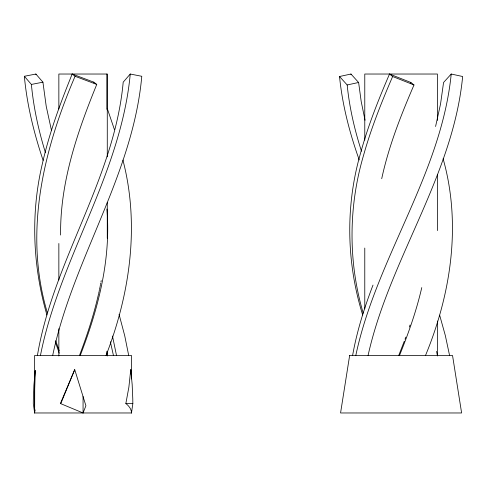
<?xml version="1.0" encoding="UTF-8"?>
<svg xmlns="http://www.w3.org/2000/svg" width="487" height="487" viewBox="0 0 487 487"><rect width="100%" height="100%" fill="white"/><g stroke="black" fill="none" stroke-linecap="round" stroke-linejoin="round"><path stroke-width="0.73" d="M35.307 370.704L34.705 388.729L34.644 412.97L131.484 412.97L132.829 403.674L132.787 399.036L132.172 384.511L130.76 369.627L128.866 387.244L125.847 403.522A55.914 21.507 0 0 1 131.46 412.97L131.478 410.821M52.687 355.473C72.685 259.437 132.963 175.162 141.778 76.289L130.242 74.03C125.579 124.806 106.939 172.97 87.49 219.667L79.777 238.204C63.955 276.281 48.456 314.876 40.445 355.473M368.069 355.473C389.436 259.194 453.093 175.99 462.65 76.508L451.218 74.03C441.24 174.303 376.366 258.013 355.808 355.473M35.271 370.43L33.913 385.168L33.329 399.699L33.299 403.674L34.644 412.97L34.644 355.473L131.484 355.473L131.484 378.929M37.42 355.473C53.284 260.563 114.433 178.784 123.199 82.175L130.242 74.03M101.004 281.845L101.223 280.628M352.606 355.473C356.892 331.373 364.246 307.924 373.005 285.096M100.553 284.274L100.779 283.063M100.072 286.709L100.432 284.883M99.579 289.144L99.951 287.318M99.062 291.573L99.451 289.753M381.711 178.711C388.687 146.289 400.904 115.334 413.987 84.963L410.876 82.48L389.515 74.03C378.35 99.926 367.88 126.212 360.471 153.466C345.295 206.074 346.434 262.791 362.693 314.998M98.66 293.399L98.928 292.182M98.526 294.008C93.827 314.967 87.07 335.403 79.478 355.473M421.772 287.586C416.428 310.84 408.441 333.388 399.498 355.473M435.579 126.492L440.546 103.975L443.566 82.48L451.218 74.03M409.354 327.057L410.036 325.042M106.044 355.473C130.017 293.704 139.854 224.97 122.919 160.089M405.038 339.189L405.781 337.162M404.283 341.217L398.731 355.473M80.245 355.473C98.24 308.995 111.133 259.218 106.903 209.002M425.504 355.473C451.078 293.698 461.554 223.996 443.103 158.762M74.724 369.627L60.394 403.522L83.064 412.97L85.913 405.75A2.423 2.417 88.4 0 1 85.852 405.574L74.724 369.627L60.753 403.674M60.607 235.044C59.968 182.649 77.189 132.354 96.755 84.434L93.857 82.175L72.173 74.03C60.272 103.341 49.236 133.134 42.29 164.058C30.523 213.696 32.769 266.103 46.929 314.998M72.173 74.03L75.071 76.289C43.106 150.733 23.51 233.042 47.397 312.922M93.595 82.808L93.857 82.175M389.515 74.03L392.632 76.508C381.552 102.215 371.124 128.27 363.576 155.262C348.442 206.47 348.053 261.811 363.205 313.062M410.602 83.113L410.876 82.48M359.236 159.967C349.654 132.994 342.343 105.052 339.53 76.508L350.963 74.03L358.615 82.48L361.19 101.46L365.049 120.259M339.53 76.508L347.182 84.963L358.615 82.48M43.112 160.375C33.962 133.115 27.01 104.967 24.35 76.289L35.886 74.03L42.929 82.175L46.216 106.263L51.403 130.084M24.35 76.289L31.393 84.434L42.929 82.175M125.847 403.522L132.829 403.674M75.071 76.289L96.755 84.434M392.632 76.508L413.987 84.963M82.887 412.544L83.064 412.97L83.064 396.576M59.262 353.203L55.262 341.856M107.243 108.449L114.445 129.633M59.225 350.877L55.707 340.656M361.494 151.232C354.548 129.694 349.41 107.505 347.182 84.963M45.48 152.79C38.613 130.528 33.554 107.645 31.393 84.434M439.651 315.162L445.331 335.555L449.574 355.473M119.059 314.322L124.739 335.799L128.702 355.473M110.33 341.679L113.441 355.473M112.473 336.006L116.509 355.473M436.583 351.389L437.369 355.473M350.963 74.03L351.03 74.688M35.886 74.03L35.947 74.688M130.76 369.627L130.973 373.949M437.405 120.386L437.405 74.03L364.775 74.03L364.775 140.146M437.405 174.346L437.405 230.582M437.405 321.018L437.405 355.973M364.775 248.06L364.775 308.855M131.484 410.705L131.484 412.97M107.274 156.863L107.274 74.03L58.854 74.03L58.854 108.985M107.274 202.464L107.274 238.18M107.274 351.413L107.274 355.973M106.909 74.03L106.909 109.429M106.909 351.212L106.909 355.729M58.854 243.5L58.854 279.976M58.854 328.615L58.854 355.973M34.668 412.97A55.914 21.507 0 0 1 35.204 409.926M349.642 355.473L340.565 412.97L461.615 412.97L452.539 355.473L349.642 355.473"/></g></svg>
